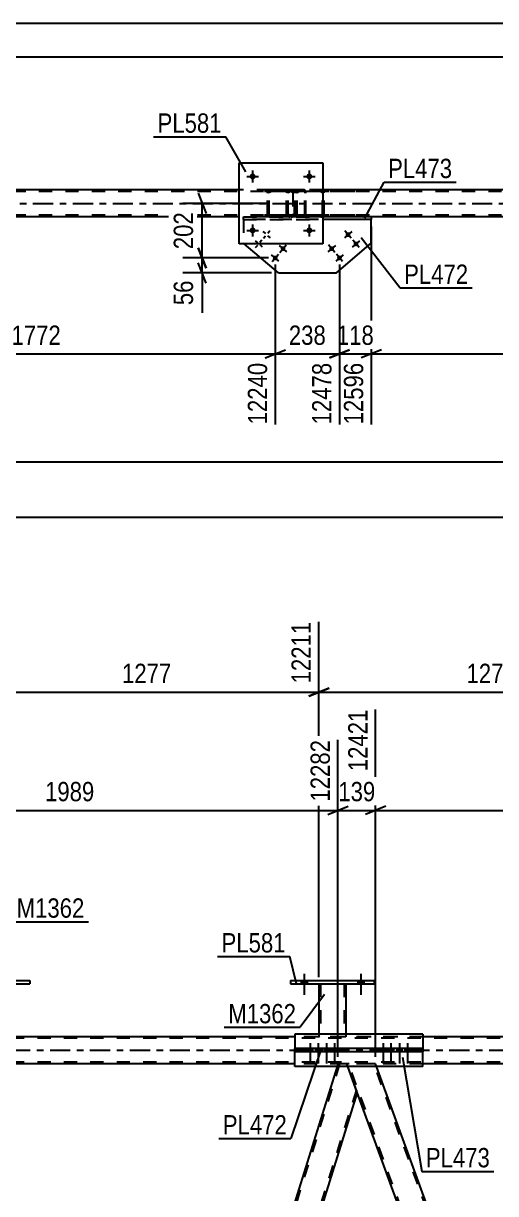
# Model space of a CAD drawing. Header units: millimetres. Extents: x -57 to 784, y -442 to 152.
# Drawn here: x 436.7 to 506.7, y -21.3 to 152.2 of the extents above; entities that cross this region are included whole.
import ezdxf

# ---------------------------------------------------------------- set-up
doc = ezdxf.new("R2010")
doc.units = ezdxf.units.MM
doc.linetypes.add('DXK_LINE_DOT2', pattern=[3.9198, 1.9599, -1.9599])
doc.linetypes.add('DXK_LINE_DOT3', pattern=[5.9187, 2.979, -0.9799, 0.9799, -0.9799])
doc.styles.add('Arial Narrow', font='ARIALN.TTF', dxfattribs={"height": 0.2})

# ---------------------------------------------------------------- blocks, each defined once
blk = doc.blocks.new('Unknown-761523242-1114')
at = {"color": 5, "linetype": 'Continuous'}
for p, q in [((783.59, 152.19), (-57.41, 152.19)), ((778.59, 147.19), (-52.41, 147.19))]:
    blk.add_line(p, q, dxfattribs=at)
blk = doc.blocks.new('Bolt-761523242-2415 - 2393')
at = {"linetype": 'Continuous'}
for points in [[(484.59, 120.65, -1), (485.14, 121.12, -1)], [(485.76, 119.28, -1), (486.31, 119.75, -1)], [(482.16, 118.58, -1), (482.71, 119.04, -1)], [(483.32, 117.21, -1), (483.87, 117.67, -1)]]:
    blk.add_hatch(color=1, dxfattribs=at).paths.add_polyline_path(points)
at = {"color": 1, "linetype": 'Continuous'}
for p, q in [((485.33, 120.34), (484.4, 121.43)), ((485.42, 121.35), (484.32, 120.42)), ((486.58, 119.98), (485.49, 119.05)), ((486.5, 118.97), (485.57, 120.06)), ((482.98, 119.28), (481.88, 118.34)), ((482.9, 118.26), (481.96, 119.36)), ((484.06, 116.89), (483.13, 117.99)), ((484.15, 117.91), (483.05, 116.97))]:
    blk.add_line(p, q, dxfattribs=at)
blk = doc.blocks.new('Bolt-761523242-2418 - 2393')
at = {"linetype": 'Continuous'}
for points in [[(474.96, 119.04, -1), (475.51, 118.58, -1)], [(473.79, 117.67, -1), (474.34, 117.21, -1)]]:
    blk.add_hatch(color=1, dxfattribs=at).paths.add_polyline_path(points)
at = {"color": 1, "linetype": 'Continuous'}
for p, q in [((473.26, 121.43), (472.95, 121.07)), ((471.08, 119.98), (471.45, 119.67)), ((472.1, 120.06), (471.79, 119.7)), ((472.25, 121.35), (472.61, 121.04)), ((472.33, 120.34), (472.64, 120.7)), ((473.35, 120.42), (472.98, 120.73)), ((471.16, 118.97), (471.47, 119.33)), ((472.18, 119.05), (471.81, 119.36)), ((473.6, 116.89), (474.53, 117.99)), ((475.78, 118.34), (474.69, 119.28)), ((474.77, 118.26), (475.7, 119.36)), ((474.62, 116.97), (473.52, 117.91))]:
    blk.add_line(p, q, dxfattribs=at)
blk = doc.blocks.new('Part-761523242-2758 - 2393')
at = {"color": 7, "linetype": 'DXK_LINE_DOT2'}
for p, q in [((478.35, 127.51), (471.89, 127.51)), ((478.35, 127.27), (471.89, 127.27)), ((475.79, 127.2), (475.75, 127.03)), ((475.75, 123.99), (475.75, 127.03)), ((475.79, 127.21), (475.79, 127.2)), ((476, 127.03), (476.02, 127.12)), ((476, 123.99), (476, 127.03)), ((476.02, 127.12), (476.08, 127.2)), ((476.25, 127.51), (476.06, 127.47)), ((476.08, 127.2), (476.16, 127.25)), ((476.16, 127.25), (476.25, 127.27)), ((477.07, 127.51), (477.07, 127.27)), ((478.45, 127.47), (478.35, 127.51)), ((478.35, 127.27), (478.4, 127.25)), ((478.4, 127.25), (478.44, 127.2)), ((478.44, 127.2), (478.47, 127.12)), ((478.54, 127.37), (478.45, 127.47)), ((478.47, 127.12), (478.48, 127.03)), ((478.48, 123.99), (478.48, 127.03)), ((478.6, 127.21), (478.54, 127.37)), ((478.62, 127.03), (478.6, 127.21)), ((478.62, 123.99), (478.62, 127.03)), ((478.35, 123.75), (471.89, 123.75)), ((478.35, 123.51), (471.89, 123.51)), ((475.75, 123.99), (475.77, 123.9)), ((475.77, 123.9), (475.79, 123.8)), ((476.02, 123.9), (476, 123.99)), ((476.08, 123.82), (476.02, 123.9)), ((476.06, 123.54), (476.25, 123.51)), ((476.16, 123.77), (476.08, 123.82)), ((476.25, 123.75), (476.16, 123.77)), ((477.07, 123.51), (477.07, 123.75)), ((478.4, 123.77), (478.35, 123.75)), ((478.35, 123.51), (478.45, 123.54)), ((478.44, 123.82), (478.4, 123.77)), ((478.47, 123.9), (478.44, 123.82)), ((478.45, 123.54), (478.54, 123.65)), ((478.48, 123.99), (478.47, 123.9)), ((478.54, 123.65), (478.6, 123.8)), ((478.6, 123.8), (478.62, 123.99))]:
    blk.add_line(p, q, dxfattribs=at)
for centre, start, end in [((476.24, 127.01), 111.1941, 156.1506), ((476.24, 124), 203.8494, 248.8059)]:
    blk.add_arc(centre, 0.492, start, end, dxfattribs=at)
blk = doc.blocks.new('Part-761523242-2493 - 2393')
at = {"color": 7, "linetype": 'DXK_LINE_DOT2'}
for p, q in [((488.31, 123.11), (469.35, 123.11)), ((469.35, 123.11), (469.35, 119.62)), ((469.48, 119.51), (469.35, 119.62))]:
    blk.add_line(p, q, dxfattribs=at)
at = {"color": 2, "linetype": 'Continuous'}
for p, q in [((488.31, 119.62), (488.31, 123.11)), ((474.53, 115.21), (469.48, 119.51)), ((483.14, 115.21), (488.31, 119.62)), ((474.53, 115.21), (483.14, 115.21))]:
    blk.add_line(p, q, dxfattribs=at)
blk = doc.blocks.new('Bolt-761523242-2435 - 2393')
at = {"linetype": 'Continuous'}
for points in [[(471.16, 129.51, -1), (470.28, 129.51, -1)], [(479.56, 129.51, -1), (478.68, 129.51, -1)]]:
    blk.add_hatch(color=1, dxfattribs=at).paths.add_polyline_path(points)
at = {"color": 1, "linetype": 'Continuous'}
for p, q in [((470.72, 130.39), (470.72, 128.63)), ((479.12, 130.39), (479.12, 128.63)), ((469.84, 129.51), (471.6, 129.51)), ((478.24, 129.51), (480, 129.51))]:
    blk.add_line(p, q, dxfattribs=at)
blk = doc.blocks.new('Bolt-761523242-2436 - 2393')
at = {"linetype": 'Continuous'}
for points in [[(471.16, 121.51, -1), (470.28, 121.51, -1)], [(479.56, 121.51, -1), (478.68, 121.51, -1)]]:
    blk.add_hatch(color=1, dxfattribs=at).paths.add_polyline_path(points)
at = {"color": 1, "linetype": 'Continuous'}
for p, q in [((469.84, 121.51), (471.6, 121.51)), ((470.72, 122.39), (470.72, 120.63)), ((478.24, 121.51), (480, 121.51)), ((479.12, 122.39), (479.12, 120.63))]:
    blk.add_line(p, q, dxfattribs=at)
blk = doc.blocks.new('Part-761523242-2575 - 2393')
at = {"color": 7, "linetype": 'DXK_LINE_DOT2'}
for p, q in [((472.92, 127.03), (472.96, 127.21)), ((472.96, 127.21), (472.92, 127.03)), ((472.92, 123.99), (472.92, 127.03)), ((473.16, 127.03), (473.18, 127.12)), ((473.16, 123.99), (473.16, 127.03)), ((473.18, 127.12), (473.23, 127.2)), ((473.22, 127.47), (473.4, 127.51)), ((473.4, 127.51), (473.22, 127.47)), ((473.23, 127.2), (473.31, 127.25)), ((473.31, 127.25), (473.4, 127.27)), ((476.44, 127.51), (473.4, 127.51)), ((476.44, 127.27), (473.4, 127.27)), ((476.44, 127.51), (476.63, 127.47)), ((476.63, 127.47), (476.44, 127.51)), ((476.44, 127.27), (476.53, 127.25)), ((476.53, 127.25), (476.61, 127.2)), ((476.61, 127.2), (476.66, 127.12)), ((476.66, 127.12), (476.68, 127.03)), ((476.68, 127.03), (476.68, 123.99)), ((476.89, 127.21), (476.92, 127.03)), ((476.92, 127.03), (476.89, 127.21)), ((476.92, 123.99), (476.92, 127.03)), ((472.96, 123.8), (472.92, 123.99)), ((472.92, 123.99), (472.96, 123.8)), ((473.18, 123.89), (473.16, 123.99)), ((473.23, 123.82), (473.18, 123.89)), ((473.4, 123.51), (473.22, 123.54)), ((473.22, 123.54), (473.4, 123.51)), ((473.31, 123.76), (473.23, 123.82)), ((473.4, 123.75), (473.31, 123.76)), ((476.44, 123.75), (473.4, 123.75)), ((476.44, 123.51), (473.4, 123.51)), ((476.53, 123.76), (476.44, 123.75)), ((476.63, 123.54), (476.44, 123.51)), ((476.44, 123.51), (476.63, 123.54)), ((476.61, 123.82), (476.53, 123.76)), ((476.66, 123.89), (476.61, 123.82)), ((476.68, 123.99), (476.66, 123.89)), ((476.92, 123.99), (476.89, 123.8)), ((476.89, 123.8), (476.92, 123.99))]:
    blk.add_line(p, q, dxfattribs=at)
at = {"color": 7, "linetype": 'DXK_LINE_DOT3'}
blk.add_line((474.92, 125.51), (474.92, 125.51), dxfattribs=at)
at = {"color": 7, "linetype": 'DXK_LINE_DOT2'}
for centre, start, end in [((473.4, 127.03), 112.5, 157.5), ((473.4, 127.03), 112.5, 157.5), ((476.44, 127.03), 22.5, 67.5), ((476.44, 127.03), 22.5, 67.5), ((473.4, 123.99), 202.5, 247.5), ((473.4, 123.99), 202.5, 247.5), ((476.44, 123.99), 292.5, 337.5), ((476.44, 123.99), 292.5, 337.5)]:
    blk.add_arc(centre, 0.48, start, end, dxfattribs=at)
blk = doc.blocks.new('Part-761523242-2574 - 2393')
at = {"color": 2, "linetype": 'Continuous'}
for p, q in [((468.72, 119.51), (468.72, 131.51)), ((468.72, 131.51), (481.12, 131.51)), ((481.12, 131.51), (481.12, 119.51)), ((481.12, 119.51), (468.72, 119.51))]:
    blk.add_line(p, q, dxfattribs=at)
blk = doc.blocks.new('Part-761523242-2668 - 2393')
at = {"color": 7, "linetype": 'DXK_LINE_DOT2'}
for p, q in [((469.35, 123.11), (469.35, 123.51)), ((469.35, 123.51), (481.12, 123.51)), ((469.35, 123.11), (481.12, 123.11))]:
    blk.add_line(p, q, dxfattribs=at)
at = {"color": 2, "linetype": 'Continuous'}
for p, q in [((488.31, 123.51), (481.12, 123.51)), ((488.31, 123.51), (488.31, 123.11)), ((488.31, 123.11), (481.12, 123.11))]:
    blk.add_line(p, q, dxfattribs=at)
blk = doc.blocks.new('Part-761523242-2753 - 2393')
at = {"color": 7, "linetype": 'DXK_LINE_DOT2'}
for p, q in [((695.78, 127.27), (35.68, 127.27)), ((481.12, 127.51), (468.72, 127.51)), ((695.78, 123.75), (35.68, 123.75)), ((488.31, 123.51), (468.72, 123.51))]:
    blk.add_line(p, q, dxfattribs=at)
at = {"color": 2, "linetype": 'Continuous'}
for p, q in [((468.72, 127.51), (430.04, 127.51)), ((519.8, 127.51), (481.12, 127.51)), ((468.72, 123.51), (430.04, 123.51)), ((519.8, 123.51), (488.31, 123.51))]:
    blk.add_line(p, q, dxfattribs=at)
at = {"color": 7, "linetype": 'DXK_LINE_DOT3'}
blk.add_line((35.68, 125.51), (705.78, 125.51), dxfattribs=at)
blk = doc.blocks.new('Part-761523242-2756 - 2393')
at = {"color": 7, "linetype": 'DXK_LINE_DOT2'}
for p, q in [((477.1, 127.2), (477.07, 127.03)), ((477.07, 123.99), (477.07, 127.03)), ((477.11, 127.21), (477.1, 127.2)), ((477.32, 127.03), (477.34, 127.12)), ((477.32, 123.99), (477.32, 127.03)), ((477.34, 127.12), (477.4, 127.2)), ((477.58, 127.51), (477.38, 127.47)), ((477.4, 127.2), (477.48, 127.25)), ((477.48, 127.25), (477.58, 127.27)), ((485.92, 127.51), (477.58, 127.51)), ((485.92, 127.27), (477.58, 127.27)), ((481.01, 127.47), (480.81, 127.51)), ((480.81, 127.27), (480.91, 127.25)), ((480.91, 127.25), (481, 127.2)), ((481, 127.2), (481.05, 127.12)), ((481.05, 127.12), (481.07, 127.03)), ((481.07, 123.99), (481.07, 127.03)), ((481.29, 127.2), (481.29, 127.21)), ((481.33, 127.03), (481.29, 127.2)), ((481.33, 123.99), (481.33, 127.03)), ((477.07, 123.99), (477.09, 123.9)), ((477.09, 123.9), (477.11, 123.8)), ((477.34, 123.9), (477.32, 123.99)), ((477.4, 123.82), (477.34, 123.9)), ((477.38, 123.54), (477.58, 123.51)), ((477.48, 123.77), (477.4, 123.82)), ((477.58, 123.75), (477.48, 123.77)), ((485.92, 123.75), (477.58, 123.75)), ((485.92, 123.51), (477.58, 123.51)), ((480.91, 123.77), (480.81, 123.75)), ((480.81, 123.51), (481.01, 123.54)), ((481, 123.82), (480.91, 123.77)), ((481.05, 123.9), (481, 123.82)), ((481.07, 123.99), (481.05, 123.9)), ((481.29, 123.8), (481.31, 123.9)), ((481.31, 123.9), (481.33, 123.99))]:
    blk.add_line(p, q, dxfattribs=at)
for centre, start, end in [((477.56, 127.01), 110.7583, 155.68), ((480.83, 127.01), 24.32, 69.2417), ((477.56, 124.01), 204.32, 249.2417), ((480.83, 124.01), 290.7583, 335.68)]:
    blk.add_arc(centre, 0.496, start, end, dxfattribs=at)
blk = doc.blocks.new('Part-761523242-6000 - 5969')
at = {"color": 2, "linetype": 'Continuous'}
for p, q in [((495.94, 2.4), (476.97, 2.4)), ((476.97, 2.4), (476.97, 0.24)), ((495.94, 2.4), (495.94, 0.24)), ((476.97, -2.4), (476.97, -0.24)), ((495.94, -2.4), (495.94, -0.24)), ((495.94, -2.4), (476.97, -2.4))]:
    blk.add_line(p, q, dxfattribs=at)
at = {"color": 7, "linetype": 'DXK_LINE_DOT2'}
for p, q in [((476.97, -0.24), (476.97, 0.24)), ((495.94, 0.24), (495.94, -0.24))]:
    blk.add_line(p, q, dxfattribs=at)
blk = doc.blocks.new('Part-761523242-6378 - 5969')
at = {"color": 2, "linetype": 'Continuous'}
for p, q in [((476.97, -0.24), (476.97, 0.24)), ((495.94, 0.24), (476.97, 0.24)), ((482.15, -0.24), (482.15, 0.24)), ((490.76, -0.24), (490.76, 0.24)), ((495.94, -0.24), (495.94, 0.24)), ((495.94, -0.24), (476.97, -0.24))]:
    blk.add_line(p, q, dxfattribs=at)
blk = doc.blocks.new('Part-761523242-6097 - 5969')
at = {"color": 7, "linetype": 'DXK_LINE_DOT2'}
for p, q in [((703.4, 1.76), (8.62, 1.76)), ((664.7, 2), (136.44, 2)), ((495.94, 2), (476.97, 2)), ((703.4, -1.76), (8.62, -1.76)), ((495.94, -2), (476.97, -2))]:
    blk.add_line(p, q, dxfattribs=at)
at = {"color": 2, "linetype": 'Continuous'}
for p, q in [((476.97, 2), (410.8, 2)), ((562.11, 2), (495.94, 2)), ((476.97, -2), (410.8, -2)), ((562.11, -2), (495.94, -2))]:
    blk.add_line(p, q, dxfattribs=at)
at = {"color": 7, "linetype": 'DXK_LINE_DOT3'}
blk.add_line((8.62, 0), (703.4, 0), dxfattribs=at)
blk = doc.blocks.new('Bolt-761523242-6457 - 5969')
at = {"linetype": 'Continuous'}
for points in [[(477.9, 9.84), (478.78, 9.84), (478.78, 10.32), (477.9, 10.32)], [(486.3, 9.84), (487.18, 9.84), (487.18, 10.32), (486.3, 10.32)]]:
    blk.add_hatch(color=1, dxfattribs=at).paths.add_polyline_path(points)
at = {"color": 1, "linetype": 'Continuous'}
for p, q in [((478.34, 11.32), (478.34, 8.2)), ((486.74, 11.32), (486.74, 8.2)), ((477.9, 10.32), (477.9, 9.84)), ((478.78, 10.32), (478.78, 9.84)), ((486.3, 10.32), (486.3, 9.84)), ((487.18, 10.32), (487.18, 9.84))]:
    blk.add_line(p, q, dxfattribs=at)
blk = doc.blocks.new('Part-761523242-6112 - 5969')
at = {"color": 7, "linetype": 'DXK_LINE_DOT2'}
for p, q in [((488.95, -2), (484.69, -2)), ((486.24, -6.25), (484.69, -2)), ((528.99, -123), (484.95, -2)), ((532.73, -123), (488.69, -2)), ((489.09, -2.4), (488.95, -2)), ((532.99, -123), (531.81, -119.75)), ((528.73, -123), (528.58, -122.59)), ((532.99, -123), (528.73, -123))]:
    blk.add_line(p, q, dxfattribs=at)
at = {"color": 2, "linetype": 'Continuous'}
for p, q in [((531.81, -119.75), (489.09, -2.4)), ((528.58, -122.59), (486.24, -6.25))]:
    blk.add_line(p, q, dxfattribs=at)
blk = doc.blocks.new('Part-761523242-6122 - 5969')
at = {"color": 2, "linetype": 'Continuous'}
for p, q in [((483.25, -2.4), (446.67, -119.75)), ((486.24, -6.25), (484.84, -2.4)), ((486.24, -6.25), (449.98, -122.59)), ((446.67, -119.75), (447.7, -122.59))]:
    blk.add_line(p, q, dxfattribs=at)
at = {"color": 7, "linetype": 'DXK_LINE_DOT2'}
for p, q in [((483.62, -2), (446.81, -120.12)), ((483.37, -2), (483.25, -2.4)), ((484.69, -2), (483.37, -2)), ((484.84, -2.4), (484.69, -2)), ((486.1, -5.88), (449.6, -123)), ((447.85, -123), (447.7, -122.59)), ((449.85, -123), (447.85, -123)), ((449.98, -122.59), (449.85, -123))]:
    blk.add_line(p, q, dxfattribs=at)
blk = doc.blocks.new('Part-761523242-6287 - 5969')
at = {"color": 2, "linetype": 'Continuous'}
for p, q in [((425.26, 10.32), (425.26, 9.84)), ((425.26, 10.32), (437.66, 10.32)), ((425.26, 9.84), (437.66, 9.84)), ((437.66, 10.32), (437.66, 9.84))]:
    blk.add_line(p, q, dxfattribs=at)
blk = doc.blocks.new('Part-761523242-6292 - 5969')
at = {"color": 2, "linetype": 'Continuous'}
for p, q in [((480.54, 9.84), (480.54, 2.4)), ((484.54, 9.84), (484.54, 2.4))]:
    blk.add_line(p, q, dxfattribs=at)
at = {"color": 7, "linetype": 'DXK_LINE_DOT2'}
for p, q in [((480.54, 9.84), (484.54, 9.84)), ((480.54, 9.84), (480.54, 9.84)), ((480.54, 9.84), (480.54, 9.84)), ((480.78, 9.84), (480.78, 2)), ((484.3, 9.84), (484.3, 2)), ((484.54, 9.84), (484.54, 9.84)), ((484.54, 9.84), (484.54, 9.84)), ((480.54, 2.4), (480.54, 2)), ((484.54, 2), (480.54, 2)), ((484.54, 2.4), (484.54, 2))]:
    blk.add_line(p, q, dxfattribs=at)
blk = doc.blocks.new('Part-761523242-6297 - 5969')
at = {"color": 2, "linetype": 'Continuous'}
for p, q in [((476.34, 10.32), (476.34, 9.84)), ((476.34, 10.32), (488.74, 10.32)), ((476.34, 9.84), (488.74, 9.84)), ((488.74, 10.32), (488.74, 9.84))]:
    blk.add_line(p, q, dxfattribs=at)
blk = doc.blocks.new('Part-761523242-6337 - 5969')
at = {"color": 7, "linetype": 'DXK_LINE_DOT2'}
for p, q in [((403.81, -2), (399.56, -2)), ((401.1, -6.25), (399.56, -2)), ((443.85, -123), (399.81, -2)), ((447.6, -123), (403.56, -2)), ((403.96, -2.4), (403.81, -2)), ((447.85, -123), (446.67, -119.75)), ((443.6, -123), (443.45, -122.59)), ((447.85, -123), (443.6, -123))]:
    blk.add_line(p, q, dxfattribs=at)
at = {"color": 2, "linetype": 'Continuous'}
for p, q in [((446.67, -119.75), (403.96, -2.4)), ((443.45, -122.59), (401.1, -6.25))]:
    blk.add_line(p, q, dxfattribs=at)
blk = doc.blocks.new('Bolt-761523242-6474 - 5969')
at = {"linetype": 'Continuous'}
for points in [[(479.61, 0.24), (478.89, 0.24), (478.89, -0.24), (479.61, -0.24)], [(480.78, 0.24), (480.06, 0.24), (480.06, -0.24), (480.78, -0.24)], [(482.05, 0.24), (481.33, 0.24), (481.33, -0.24), (482.05, -0.24)], [(483.22, 0.24), (482.5, 0.24), (482.5, -0.24), (483.22, -0.24)]]:
    blk.add_hatch(color=1, dxfattribs=at).paths.add_polyline_path(points)
at = {"color": 1, "linetype": 'Continuous'}
for p, q in [((478.89, 0.24), (478.89, -0.24)), ((479.25, 1.04), (479.25, -1.96)), ((479.61, 0.24), (479.61, -0.24)), ((480.06, 0.24), (480.06, -0.24)), ((480.42, 1.04), (480.42, -1.96)), ((480.78, 0.24), (480.78, -0.24)), ((481.33, 0.24), (481.33, -0.24)), ((481.69, 1.04), (481.69, -1.96)), ((482.05, 0.24), (482.05, -0.24)), ((482.5, 0.24), (482.5, -0.24)), ((482.86, 1.04), (482.86, -1.96)), ((483.22, 0.24), (483.22, -0.24))]:
    blk.add_line(p, q, dxfattribs=at)
blk = doc.blocks.new('Bolt-761523242-6456 - 5969')
at = {"linetype": 'Continuous'}
for points in [[(477.9, 9.84), (478.78, 9.84), (478.78, 10.32), (477.9, 10.32)], [(486.3, 9.84), (487.18, 9.84), (487.18, 10.32), (486.3, 10.32)]]:
    blk.add_hatch(color=1, dxfattribs=at).paths.add_polyline_path(points)
at = {"color": 1, "linetype": 'Continuous'}
for p, q in [((478.34, 11.32), (478.34, 8.2)), ((486.74, 11.32), (486.74, 8.2)), ((477.9, 10.32), (477.9, 9.84)), ((478.78, 10.32), (478.78, 9.84)), ((486.3, 10.32), (486.3, 9.84)), ((487.18, 10.32), (487.18, 9.84))]:
    blk.add_line(p, q, dxfattribs=at)
blk = doc.blocks.new('Bolt-761523242-6477 - 5969')
at = {"linetype": 'Continuous'}
for points in [[(490.41, 0.24), (489.69, 0.24), (489.69, -0.24), (490.41, -0.24)], [(491.58, 0.24), (490.86, 0.24), (490.86, -0.24), (491.58, -0.24)], [(492.85, 0.24), (492.13, 0.24), (492.13, -0.24), (492.85, -0.24)], [(494.02, 0.24), (493.3, 0.24), (493.3, -0.24), (494.02, -0.24)]]:
    blk.add_hatch(color=1, dxfattribs=at).paths.add_polyline_path(points)
at = {"color": 1, "linetype": 'Continuous'}
for p, q in [((489.69, 0.24), (489.69, -0.24)), ((490.05, 1.04), (490.05, -1.96)), ((490.41, 0.24), (490.41, -0.24)), ((490.86, 0.24), (490.86, -0.24)), ((491.22, 1.04), (491.22, -1.96)), ((491.58, 0.24), (491.58, -0.24)), ((492.13, 0.24), (492.13, -0.24)), ((492.49, 1.04), (492.49, -1.96)), ((492.85, 0.24), (492.85, -0.24)), ((493.3, 0.24), (493.3, -0.24)), ((493.66, 1.04), (493.66, -1.96)), ((494.02, 0.24), (494.02, -0.24))]:
    blk.add_line(p, q, dxfattribs=at)
blk = doc.blocks.new('StraightDimension-761523242-30192 - 2393')
at = {"color": 7, "linetype": 'Continuous'}
for p, q in [((462.63, 118.94), (463.83, 115.94)), ((473.07, 117.44), (460.38, 117.44)), ((463.83, 113.71), (462.63, 116.71)), ((463.23, 115.21), (463.23, 117.44)), ((473.53, 115.21), (460.38, 115.21))]:
    blk.add_line(p, q, dxfattribs=at)
at = {"color": 0}
blk.add_wipeout([(462.48, 114.68), (458.28, 114.68), (458.28, 109.83), (462.48, 109.83)], dxfattribs=at)
at = {"color": 7, "linetype": 'Continuous'}
blk.add_line((463.23, 115.21), (463.23, 109.3), dxfattribs=at)
blk.add_line((463.23, 115.21), (463.23, 109.3), dxfattribs=at)
at = {"color": 3, "style": 'Arial Narrow'}
blk.add_text('56', height=2.863, rotation=90.0002, dxfattribs=at).set_placement((461.88, 110.43))
blk = doc.blocks.new('StraightDimension-761523242-30191 - 2393')
at = {"color": 7, "linetype": 'Continuous'}
for p, q in [((462.63, 127.01), (463.83, 124.01)), ((473.07, 125.51), (460.38, 125.51)), ((463.23, 117.44), (463.23, 125.51)), ((463.83, 115.94), (462.63, 118.94)), ((473.07, 117.44), (460.38, 117.44))]:
    blk.add_line(p, q, dxfattribs=at)
at = {"color": 0}
blk.add_wipeout([(462.48, 124.82), (458.28, 124.82), (458.28, 118.13), (462.48, 118.13)], dxfattribs=at)
at = {"color": 3, "style": 'Arial Narrow'}
blk.add_text('202', height=2.863, rotation=90.0002, dxfattribs=at).set_placement((461.88, 118.73))
blk = doc.blocks.new('StraightDimension-761523242-29792 - 2393')
at = {"color": 7, "linetype": 'Continuous'}
for p, q in [((403.18, 122.11), (403.18, 92.76)), ((474.07, 116.44), (474.07, 92.76)), ((404.68, 103.8), (401.68, 102.6)), ((403.18, 103.2), (474.07, 103.2)), ((472.57, 102.6), (475.57, 103.8))]:
    blk.add_line(p, q, dxfattribs=at)
at = {"color": 0}
blk.add_wipeout([(442.88, 103.95), (442.88, 108.15), (434.37, 108.15), (434.37, 103.95)], dxfattribs=at)
at = {"color": 0, "linetype": 'Continuous'}
blk.add_wipeout([(473.47, 102.5), (469.27, 102.5), (469.27, 92.16), (473.47, 92.16)], dxfattribs=at)
at = {"color": 3, "style": 'Arial Narrow'}
blk.add_text('1772', height=2.863, dxfattribs=at).set_placement((434.97, 104.55))
at = {"color": 3, "linetype": 'Continuous', "style": 'Arial Narrow'}
blk.add_text('12240', height=2.863, rotation=90.0002, dxfattribs=at).set_placement((472.87, 92.76))
blk = doc.blocks.new('StraightDimension-761523242-3595 - 2393')
at = {"color": 7, "linetype": 'Continuous'}
blk.add_line((-2.08, 79), (696.42, 79), dxfattribs=at)
blk = doc.blocks.new('StraightDimension-761523242-11107 - 2393')
at = {"color": 7, "linetype": 'Continuous'}
blk.add_line((-1.44, 87.22), (695.78, 87.22), dxfattribs=at)
blk = doc.blocks.new('StraightDimension-761523242-29789 - 2393')
at = {"color": 7, "linetype": 'Continuous'}
for p, q in [((488.31, 122.11), (488.31, 92.76)), ((559.2, 116.44), (559.2, 92.76)), ((489.81, 103.8), (486.81, 102.6)), ((488.31, 103.2), (559.2, 103.2)), ((557.7, 102.6), (560.7, 103.8))]:
    blk.add_line(p, q, dxfattribs=at)
at = {"color": 0}
blk.add_wipeout([(528.01, 103.95), (528.01, 108.15), (519.5, 108.15), (519.5, 103.95)], dxfattribs=at)
at = {"color": 0, "linetype": 'Continuous'}
blk.add_wipeout([(558.6, 102.5), (554.4, 102.5), (554.4, 92.16), (558.6, 92.16)], dxfattribs=at)
at = {"color": 3, "style": 'Arial Narrow'}
blk.add_text('1772', height=2.863, dxfattribs=at).set_placement((520.1, 104.55))
at = {"color": 3, "linetype": 'Continuous', "style": 'Arial Narrow'}
blk.add_text('14368', height=2.863, rotation=90.0002, dxfattribs=at).set_placement((558, 92.76))
blk = doc.blocks.new('StraightDimension-761523242-29790 - 2393')
at = {"color": 7, "linetype": 'Continuous'}
for p, q in [((488.31, 122.11), (488.31, 92.76)), ((483.6, 116.44), (483.6, 92.76)), ((482.1, 102.6), (485.1, 103.8)), ((483.6, 103.2), (488.31, 103.2)), ((489.81, 103.8), (486.81, 102.6))]:
    blk.add_line(p, q, dxfattribs=at)
at = {"color": 0}
blk.add_wipeout([(489.3, 103.95), (489.3, 108.15), (482.61, 108.15), (482.61, 103.95)], dxfattribs=at)
at = {"color": 0, "linetype": 'Continuous'}
blk.add_wipeout([(487.71, 102.5), (483.51, 102.5), (483.51, 92.16), (487.71, 92.16)], dxfattribs=at)
at = {"color": 3, "style": 'Arial Narrow'}
blk.add_text('118', height=2.863, dxfattribs=at).set_placement((483.21, 104.55))
at = {"color": 3, "linetype": 'Continuous', "style": 'Arial Narrow'}
blk.add_text('12596', height=2.863, rotation=90.0002, dxfattribs=at).set_placement((487.11, 92.76))
blk = doc.blocks.new('StraightDimension-761523242-29791 - 2393')
at = {"color": 7, "linetype": 'Continuous'}
for p, q in [((474.07, 116.44), (474.07, 92.76)), ((483.6, 116.44), (483.6, 92.76)), ((472.57, 102.6), (475.57, 103.8)), ((474.07, 103.2), (483.6, 103.2)), ((485.1, 103.8), (482.1, 102.6))]:
    blk.add_line(p, q, dxfattribs=at)
at = {"color": 0}
blk.add_wipeout([(482.17, 103.95), (482.17, 108.15), (475.49, 108.15), (475.49, 103.95)], dxfattribs=at)
at = {"color": 0, "linetype": 'Continuous'}
blk.add_wipeout([(483, 102.5), (478.8, 102.5), (478.8, 92.16), (483, 92.16)], dxfattribs=at)
at = {"color": 3, "style": 'Arial Narrow'}
blk.add_text('238', height=2.863, dxfattribs=at).set_placement((476.09, 104.55))
at = {"color": 3, "linetype": 'Continuous', "style": 'Arial Narrow'}
blk.add_text('12478', height=2.863, rotation=90.0002, dxfattribs=at).set_placement((482.4, 92.76))
blk = doc.blocks.new('StraightDimension-761523242-13672 - 5969')
at = {"color": 7, "linetype": 'Continuous'}
for p, q in [((480.54, 10.82), (480.54, 63.51)), ((531.63, 10.84), (531.63, 63.51)), ((482.04, 53.67), (479.04, 52.47)), ((480.54, 53.07), (531.63, 53.07)), ((530.13, 52.47), (533.13, 53.67))]:
    blk.add_line(p, q, dxfattribs=at)
at = {"color": 0, "linetype": 'Continuous'}
blk.add_wipeout([(531.03, 64.11), (526.83, 64.11), (526.83, 53.77), (531.03, 53.77)], dxfattribs=at)
at = {"color": 0}
blk.add_wipeout([(510.34, 53.82), (510.34, 58.02), (501.83, 58.02), (501.83, 53.82)], dxfattribs=at)
at = {"color": 3, "linetype": 'Continuous', "style": 'Arial Narrow'}
blk.add_text('13488', height=2.863, rotation=90.0002, dxfattribs=at).set_placement((530.43, 54.37))
at = {"color": 3, "style": 'Arial Narrow'}
blk.add_text('1277', height=2.863, dxfattribs=at).set_placement((502.43, 54.42))
blk = doc.blocks.new('StraightDimension-761523242-13673 - 5969')
at = {"color": 7, "linetype": 'Continuous'}
for p, q in [((429.46, 10.83), (429.46, 63.51)), ((480.54, 10.82), (480.54, 63.51)), ((430.96, 53.67), (427.96, 52.47)), ((429.46, 53.07), (480.54, 53.07)), ((479.04, 52.47), (482.04, 53.67))]:
    blk.add_line(p, q, dxfattribs=at)
at = {"color": 0, "linetype": 'Continuous'}
blk.add_wipeout([(479.94, 64.11), (475.74, 64.11), (475.74, 53.77), (479.94, 53.77)], dxfattribs=at)
at = {"color": 0}
blk.add_wipeout([(459.26, 53.82), (459.26, 58.02), (450.75, 58.02), (450.75, 53.82)], dxfattribs=at)
at = {"color": 3, "linetype": 'Continuous', "style": 'Arial Narrow'}
blk.add_text('12211', height=2.863, rotation=90.0002, dxfattribs=at).set_placement((479.34, 54.37))
at = {"color": 3, "style": 'Arial Narrow'}
blk.add_text('1277', height=2.863, dxfattribs=at).set_placement((451.35, 54.42))
blk = doc.blocks.new('StraightDimension-761523242-23380 - 5969')
at = {"color": 7, "linetype": 'Continuous'}
for p, q in [((488.95, -1), (488.95, 50.49)), ((568.51, -1), (568.51, 45.99)), ((490.45, 36.15), (487.45, 34.95)), ((488.95, 35.55), (568.51, 35.55)), ((567.01, 34.95), (570.01, 36.15))]:
    blk.add_line(p, q, dxfattribs=at)
at = {"color": 0, "linetype": 'Continuous'}
blk.add_wipeout([(567.91, 46.59), (563.71, 46.59), (563.71, 36.25), (567.91, 36.25)], dxfattribs=at)
at = {"color": 0}
blk.add_wipeout([(532.98, 36.3), (532.98, 40.5), (524.47, 40.5), (524.47, 36.3)], dxfattribs=at)
at = {"color": 3, "linetype": 'Continuous', "style": 'Arial Narrow'}
blk.add_text('14410', height=2.863, rotation=90.0002, dxfattribs=at).set_placement((567.31, 36.85))
at = {"color": 3, "style": 'Arial Narrow'}
blk.add_text('1989', height=2.863, dxfattribs=at).set_placement((525.07, 36.9))
blk = doc.blocks.new('StraightDimension-761523242-23381 - 5969')
at = {"color": 7, "linetype": 'Continuous'}
for p, q in [((488.95, -1), (488.95, 50.49)), ((483.37, -1), (483.37, 45.99)), ((481.87, 34.95), (484.87, 36.15)), ((483.37, 35.55), (488.95, 35.55)), ((490.45, 36.15), (487.45, 34.95))]:
    blk.add_line(p, q, dxfattribs=at)
at = {"color": 0}
blk.add_wipeout([(489.5, 36.3), (489.5, 40.5), (482.82, 40.5), (482.82, 36.3)], dxfattribs=at)
at = {"color": 3, "style": 'Arial Narrow'}
blk.add_text('139', height=2.863, dxfattribs=at).set_placement((483.42, 36.9))
at = {"color": 0, "linetype": 'Continuous'}
blk.add_wipeout([(488.35, 51.09), (484.15, 51.09), (484.15, 40.75), (488.35, 40.75)], dxfattribs=at)
at = {"color": 3, "linetype": 'Continuous', "style": 'Arial Narrow'}
blk.add_text('12421', height=2.863, rotation=90.0002, dxfattribs=at).set_placement((487.75, 41.35))
blk = doc.blocks.new('StraightDimension-761523242-23382 - 5969')
at = {"color": 7, "linetype": 'Continuous'}
for p, q in [((403.81, -1), (403.81, 50.49)), ((483.37, -1), (483.37, 45.99)), ((405.31, 36.15), (402.31, 34.95)), ((403.81, 35.55), (483.37, 35.55)), ((481.87, 34.95), (484.87, 36.15))]:
    blk.add_line(p, q, dxfattribs=at)
at = {"color": 0, "linetype": 'Continuous'}
blk.add_wipeout([(482.77, 46.59), (478.57, 46.59), (478.57, 36.25), (482.77, 36.25)], dxfattribs=at)
at = {"color": 0}
blk.add_wipeout([(447.85, 36.3), (447.85, 40.5), (439.34, 40.5), (439.34, 36.3)], dxfattribs=at)
at = {"color": 3, "linetype": 'Continuous', "style": 'Arial Narrow'}
blk.add_text('12282', height=2.863, rotation=90.0002, dxfattribs=at).set_placement((482.17, 36.85))
at = {"color": 3, "style": 'Arial Narrow'}
blk.add_text('1989', height=2.863, dxfattribs=at).set_placement((439.94, 36.9))
blk = doc.blocks.new('Mark-761523242-2489 - 2393')
at = {"color": 0}
blk.add_wipeout([(502.69, 113.59), (502.69, 116.59), (493.18, 116.59), (493.18, 113.59)], dxfattribs=at)
blk.add_wipeout([(502.69, 113.59), (502.69, 116.59), (493.18, 116.59), (493.18, 113.59)], dxfattribs=at)
at = {"color": 30, "linetype": 'Continuous'}
for p, q in [((486.81, 120.47), (492.58, 112.99)), ((492.58, 112.99), (503.29, 112.99))]:
    blk.add_line(p, q, dxfattribs=at)
at = {"color": 3, "style": 'Arial Narrow'}
blk.add_text('PL472', height=2.863, dxfattribs=at).set_placement((493.18, 113.59))
blk = doc.blocks.new('Mark-761523242-2570 - 2393')
at = {"color": 0}
blk.add_wipeout([(466.12, 135.99), (466.12, 138.99), (456.62, 138.99), (456.62, 135.99)], dxfattribs=at)
blk.add_wipeout([(466.12, 135.99), (466.12, 138.99), (456.62, 138.99), (456.62, 135.99)], dxfattribs=at)
at = {"color": 30, "linetype": 'Continuous'}
for p in [(456.02, 135.39), (469.72, 130.19)]:
    blk.add_line(p, (466.72, 135.39), dxfattribs=at)
at = {"color": 3, "style": 'Arial Narrow'}
blk.add_text('PL581', height=2.863, dxfattribs=at).set_placement((456.62, 135.99))
blk = doc.blocks.new('Mark-761523242-2664 - 2393')
at = {"color": 0}
blk.add_wipeout([(500.31, 129.27), (500.31, 132.27), (490.8, 132.27), (490.8, 129.27)], dxfattribs=at)
blk.add_wipeout([(500.31, 129.27), (500.31, 132.27), (490.8, 132.27), (490.8, 129.27)], dxfattribs=at)
at = {"color": 30, "linetype": 'Continuous'}
for p, q in [((487.37, 123.31), (490.2, 128.67)), ((490.2, 128.67), (500.91, 128.67))]:
    blk.add_line(p, q, dxfattribs=at)
at = {"color": 3, "style": 'Arial Narrow'}
blk.add_text('PL473', height=2.863, dxfattribs=at).set_placement((490.8, 129.27))
blk = doc.blocks.new('Mark-761523242-5996 - 5969')
at = {"color": 0}
blk.add_wipeout([(505.9, -17.36), (505.9, -14.36), (496.4, -14.36), (496.4, -17.36)], dxfattribs=at)
blk.add_wipeout([(505.9, -17.36), (505.9, -14.36), (496.4, -14.36), (496.4, -17.36)], dxfattribs=at)
at = {"color": 30, "linetype": 'Continuous'}
for p, q in [((492.95, -1.02), (495.8, -17.96)), ((495.8, -17.96), (506.5, -17.96))]:
    blk.add_line(p, q, dxfattribs=at)
at = {"color": 3, "style": 'Arial Narrow'}
blk.add_text('PL473', height=2.863, dxfattribs=at).set_placement((496.4, -17.36))
blk = doc.blocks.new('Mark-761523242-6288 - 5969')
at = {"color": 0}
blk.add_wipeout([(477.17, 3.99), (477.17, 6.99), (467.11, 6.99), (467.11, 3.99)], dxfattribs=at)
blk.add_wipeout([(477.17, 3.99), (477.17, 6.99), (467.11, 6.99), (467.11, 3.99)], dxfattribs=at)
at = {"color": 30, "linetype": 'Continuous'}
for p in [(481.36, 8.26), (466.51, 3.39)]:
    blk.add_line(p, (477.77, 3.39), dxfattribs=at)
at = {"color": 3, "style": 'Arial Narrow'}
blk.add_text('M1362', height=2.863, dxfattribs=at).set_placement((467.11, 3.99))
blk = doc.blocks.new('Mark-761523242-6278 - 5969')
at = {"color": 0}
blk.add_wipeout([(445.78, 19.64), (445.78, 22.64), (435.73, 22.64), (435.73, 19.64)], dxfattribs=at)
blk.add_wipeout([(445.78, 19.64), (445.78, 22.64), (435.73, 22.64), (435.73, 19.64)], dxfattribs=at)
at = {"color": 30, "linetype": 'Continuous'}
for p, q in [((432.7, 8.88), (435.13, 19.04)), ((435.13, 19.04), (446.38, 19.04))]:
    blk.add_line(p, q, dxfattribs=at)
at = {"color": 3, "style": 'Arial Narrow'}
blk.add_text('M1362', height=2.863, dxfattribs=at).set_placement((435.73, 19.64))
blk = doc.blocks.new('Mark-761523242-6293 - 5969')
at = {"color": 0}
blk.add_wipeout([(475.62, 14.49), (475.62, 17.49), (466.11, 17.49), (466.11, 14.49)], dxfattribs=at)
blk.add_wipeout([(475.62, 14.49), (475.62, 17.49), (466.11, 17.49), (466.11, 14.49)], dxfattribs=at)
at = {"color": 30, "linetype": 'Continuous'}
for p in [(465.51, 13.89), (477.2, 9.84)]:
    blk.add_line(p, (476.22, 13.89), dxfattribs=at)
at = {"color": 3, "style": 'Arial Narrow'}
blk.add_text('PL581', height=2.863, dxfattribs=at).set_placement((466.11, 14.49))
blk = doc.blocks.new('Mark-761523242-6374 - 5969')
at = {"color": 0}
blk.add_wipeout([(475.8, -12.49), (475.8, -9.49), (466.3, -9.49), (466.3, -12.49)], dxfattribs=at)
blk.add_wipeout([(475.8, -12.49), (475.8, -9.49), (466.3, -9.49), (466.3, -12.49)], dxfattribs=at)
at = {"color": 30, "linetype": 'Continuous'}
for p in [(480.86, 0.19), (465.7, -13.09)]:
    blk.add_line(p, (476.4, -13.09), dxfattribs=at)
at = {"color": 3, "style": 'Arial Narrow'}
blk.add_text('PL472', height=2.863, dxfattribs=at).set_placement((466.3, -12.49))

msp = doc.modelspace()

# ---------------------------------------------------------------- block references
for name in ['Unknown-761523242-1114', 'Part-761523242-2574 - 2393', 'Bolt-761523242-2435 - 2393', 'Part-761523242-2753 - 2393', 'Part-761523242-2758 - 2393', 'Part-761523242-2575 - 2393', 'Part-761523242-2756 - 2393', 'Part-761523242-2668 - 2393', 'Part-761523242-2493 - 2393', 'Bolt-761523242-2436 - 2393', 'Bolt-761523242-2418 - 2393', 'Bolt-761523242-2415 - 2393', 'Bolt-761523242-6457 - 5969', 'Bolt-761523242-6456 - 5969', 'Part-761523242-6287 - 5969', 'Part-761523242-6297 - 5969', 'Part-761523242-6292 - 5969', 'Part-761523242-6097 - 5969', 'Part-761523242-6000 - 5969', 'Part-761523242-6378 - 5969', 'Bolt-761523242-6474 - 5969', 'Bolt-761523242-6477 - 5969', 'Part-761523242-6337 - 5969', 'Part-761523242-6122 - 5969', 'Part-761523242-6112 - 5969']:
    msp.add_blockref(name, (0, 0))

# ---------------------------------------------------------------- next in the draw order: block references
for name in ['Mark-761523242-2570 - 2393', 'Mark-761523242-2664 - 2393', 'StraightDimension-761523242-30192 - 2393', 'StraightDimension-761523242-13672 - 5969']:
    msp.add_blockref(name, (0, 0))

# ---------------------------------------------------------------- next in the draw order: block references
for name in ['StraightDimension-761523242-30191 - 2393', 'StraightDimension-761523242-13673 - 5969', 'StraightDimension-761523242-23380 - 5969']:
    msp.add_blockref(name, (0, 0))

# ---------------------------------------------------------------- next in the draw order: block references
for name in ['StraightDimension-761523242-29792 - 2393', 'StraightDimension-761523242-23381 - 5969', 'Mark-761523242-5996 - 5969']:
    msp.add_blockref(name, (0, 0))

# ---------------------------------------------------------------- next in the draw order: block references
for name in ['StraightDimension-761523242-3595 - 2393', 'StraightDimension-761523242-23382 - 5969']:
    msp.add_blockref(name, (0, 0))

# ---------------------------------------------------------------- next in the draw order: block references
for name in ['StraightDimension-761523242-11107 - 2393', 'Mark-761523242-6278 - 5969', 'Mark-761523242-6293 - 5969', 'Mark-761523242-6288 - 5969', 'Mark-761523242-6374 - 5969']:
    msp.add_blockref(name, (0, 0))

# ---------------------------------------------------------------- next in the draw order: block references
msp.add_blockref('StraightDimension-761523242-29789 - 2393', (0, 0))

# ---------------------------------------------------------------- next in the draw order: block references
msp.add_blockref('StraightDimension-761523242-29790 - 2393', (0, 0))

# ---------------------------------------------------------------- next in the draw order: block references
for name in ['Mark-761523242-2489 - 2393', 'StraightDimension-761523242-29791 - 2393']:
    msp.add_blockref(name, (0, 0))

doc.saveas('drawing.dxf')
